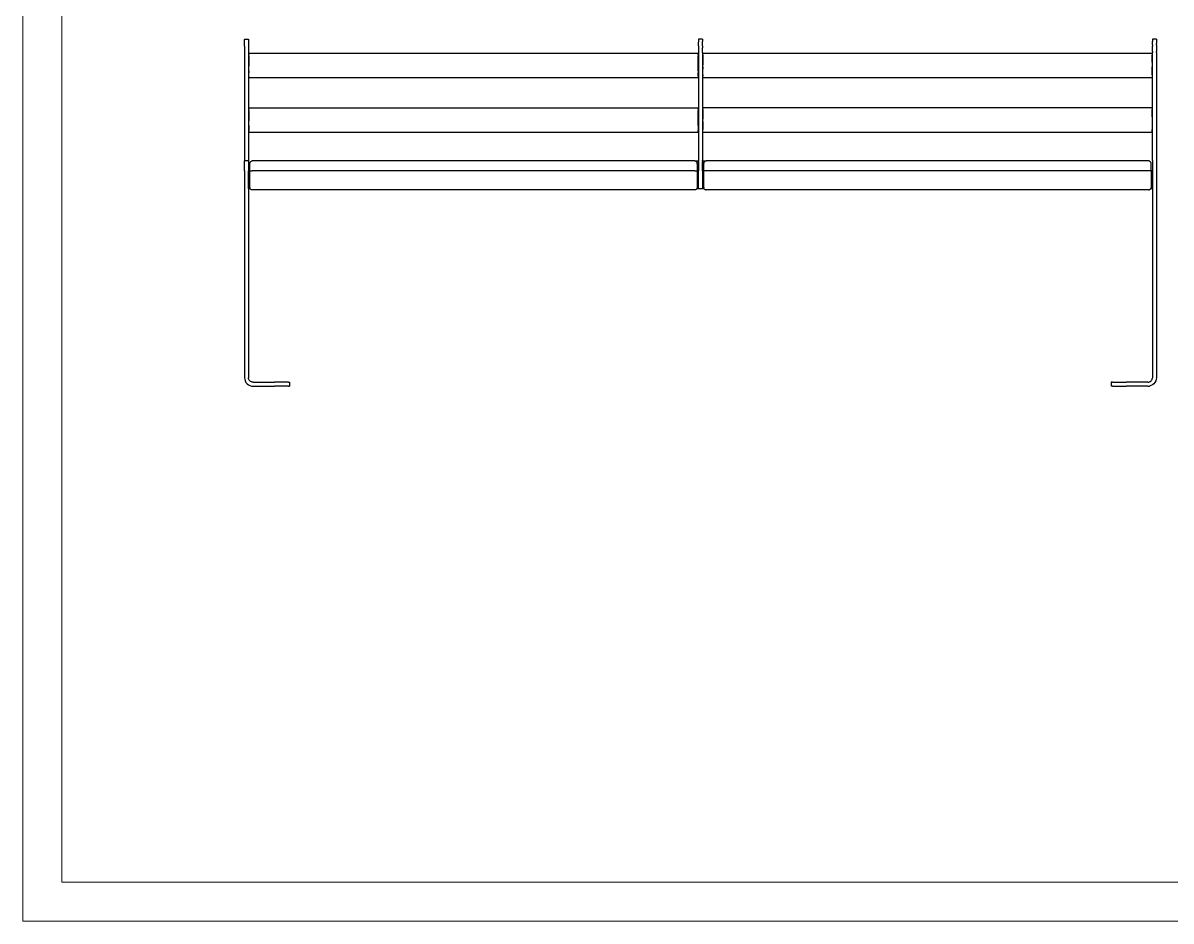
# Model space of a CAD drawing. Header units: millimetres. Extents: x 153 to 4750, y 92 to 3343.
# Drawn here: x 153 to 2446, y 92 to 1886 of the extents above; entities that cross this region are included whole.
import ezdxf

# ---------------------------------------------------------------- set-up
doc = ezdxf.new("R2010")
doc.units = ezdxf.units.MM
doc.layers.add('tabelka', color=155, linetype='Continuous')

msp = doc.modelspace()

# ---------------------------------------------------------------- linework, layer by layer
for p, q in [((595.2, 1853.5), (603.2, 1853.5)), ((595.2, 1853.5), (595.2, 1853.1)), ((595.2, 1852), (595.2, 1853.1)), ((595.2, 1850.2), (595.2, 1852)), ((595.2, 1847.6), (595.2, 1850.2)), ((595.2, 1844.4), (595.2, 1847.6)), ((595.2, 1840.8), (595.2, 1844.4)), ((595.2, 1839.6), (595.2, 1840.8)), ((595.2, 1839.6), (595.2, 1610.3)), ((603.2, 1853.5), (603.2, 1853.1)), ((603.2, 1853.1), (603.2, 1852)), ((603.2, 1852), (603.2, 1850.2)), ((603.2, 1850.2), (603.2, 1847.6)), ((603.2, 1847.6), (603.2, 1844.4)), ((603.2, 1844.4), (603.2, 1840.8)), ((603.2, 1840.8), (603.2, 1839.6)), ((603.2, 1839.6), (603.2, 1610.3)), ((1509.7, 1853.4), (1501.7, 1853.5)), ((1501.7, 1853.5), (1501.7, 1853.3)), ((1501.7, 1853.3), (1501.7, 1849)), ((1501.7, 1849), (1501.7, 1848.8)), ((1501.7, 1848.8), (1501.7, 1847.7)), ((1501.7, 1845.9), (1501.7, 1847.7)), ((1501.7, 1843.3), (1501.7, 1845.9)), ((1501.7, 1840.1), (1501.7, 1843.3)), ((1501.7, 1840.1), (1501.7, 1836.5)), ((1501.7, 1836.5), (1501.7, 1832.8)), ((1509.7, 1853.3), (1509.7, 1853.4)), ((1509.7, 1853.3), (1509.7, 1849)), ((1509.7, 1848.8), (1509.7, 1849)), ((1509.7, 1847.7), (1509.7, 1848.8)), ((1509.7, 1845.9), (1509.7, 1847.7)), ((1509.7, 1843.3), (1509.7, 1845.9)), ((1509.7, 1840.1), (1509.7, 1843.3)), ((1509.7, 1840.1), (1509.7, 1836.5)), ((1509.7, 1832.8), (1509.7, 1836.5)), ((2416.2, 1853.5), (2408.2, 1853.4)), ((2408.2, 1853.3), (2408.2, 1853.4)), ((2408.2, 1853.3), (2408.2, 1849)), ((2408.2, 1848.3), (2408.2, 1849)), ((2408.2, 1846.9), (2408.2, 1848.3)), ((2408.2, 1845), (2408.2, 1846.9)), ((2408.2, 1842.4), (2408.2, 1845)), ((2408.2, 1842.4), (2408.2, 1839.3)), ((2408.2, 1836), (2408.2, 1839.3)), ((2408.2, 1832.5), (2408.2, 1836)), ((2416.2, 1853.5), (2416.2, 1853.3)), ((2416.2, 1853.3), (2416.2, 1849)), ((2416.2, 1849), (2416.2, 1848.3)), ((2416.2, 1848.3), (2416.2, 1846.9)), ((2416.2, 1846.9), (2416.2, 1845)), ((2416.2, 1842.4), (2416.2, 1845)), ((2416.2, 1842.4), (2416.2, 1839.3)), ((2416.2, 1839.3), (2416.2, 1836)), ((2416.2, 1836), (2416.2, 1832.5)), ((603.7, 1825.3), (1501.2, 1825.3)), ((603.7, 1825.3), (603.7, 1824.6)), ((603.7, 1824.6), (603.7, 1822.9)), ((603.7, 1820.2), (603.7, 1822.9)), ((603.7, 1820.2), (603.7, 1816.8)), ((603.7, 1816.8), (603.7, 1812.7)), ((603.7, 1812.7), (603.7, 1808.4)), ((1501.2, 1824.6), (1501.2, 1825.3)), ((1501.2, 1822.9), (1501.2, 1824.6)), ((1501.2, 1822.9), (1501.2, 1820.2)), ((1501.2, 1816.8), (1501.2, 1820.2)), ((1501.2, 1812.7), (1501.2, 1816.8)), ((1501.2, 1808.4), (1501.2, 1812.7)), ((1501.7, 1832.8), (1501.7, 1829.1)), ((1501.7, 1829.1), (1501.7, 1826.7)), ((1501.7, 1826.7), (1501.7, 1611.5)), ((1509.7, 1829.1), (1509.7, 1832.8)), ((1509.7, 1826.7), (1509.7, 1829.1)), ((1509.7, 1826.7), (1509.7, 1611.5)), ((1510.2, 1825.3), (2407.7, 1825.3)), ((1510.2, 1825.3), (1510.2, 1825.2)), ((1510.2, 1825.2), (1510.2, 1824.2)), ((1510.2, 1822.4), (1510.2, 1824.2)), ((1510.2, 1822.4), (1510.2, 1819.6)), ((1510.2, 1819.6), (1510.2, 1816)), ((1510.2, 1816), (1510.2, 1811.8)), ((1510.2, 1811.8), (1510.2, 1807.3)), ((2407.7, 1825.2), (2407.7, 1825.3)), ((2407.7, 1824.2), (2407.7, 1825.2)), ((2407.7, 1824.2), (2407.7, 1822.4)), ((2407.7, 1819.6), (2407.7, 1822.4)), ((2407.7, 1816), (2407.7, 1819.6)), ((2407.7, 1811.8), (2407.7, 1816)), ((2407.7, 1807.3), (2407.7, 1811.8)), ((2408.2, 1829.1), (2408.2, 1832.5)), ((2408.2, 1829.1), (2408.2, 1826.7)), ((2408.2, 1611.5), (2408.2, 1826.7)), ((2416.2, 1832.5), (2416.2, 1829.1)), ((2416.2, 1826.7), (2416.2, 1829.1)), ((2416.2, 1826.7), (2416.2, 1611.5)), ((603.7, 1808.4), (603.7, 1804.1)), ((603.7, 1804.1), (603.7, 1799.7)), ((603.7, 1795.1), (603.7, 1799.7)), ((603.7, 1790.5), (603.7, 1795.1)), ((603.7, 1790.5), (603.7, 1786.3)), ((1501.2, 1804.1), (1501.2, 1808.4)), ((1501.2, 1799.7), (1501.2, 1804.1)), ((1501.2, 1795.1), (1501.2, 1799.7)), ((1501.2, 1790.5), (1501.2, 1795.1)), ((1501.2, 1790.5), (1501.2, 1786.3)), ((1510.2, 1807.3), (1510.2, 1802.6)), ((1510.2, 1798.2), (1510.2, 1802.6)), ((1510.2, 1798.2), (1510.2, 1793.9)), ((1510.2, 1789.6), (1510.2, 1793.9)), ((1510.2, 1785.6), (1510.2, 1789.6)), ((2407.7, 1807.3), (2407.7, 1802.6)), ((2407.7, 1802.6), (2407.7, 1798.2)), ((2407.7, 1793.9), (2407.7, 1798.2)), ((2407.7, 1789.6), (2407.7, 1793.9)), ((2407.7, 1785.6), (2407.7, 1789.6)), ((603.7, 1782.7), (603.7, 1786.3)), ((603.7, 1780), (603.7, 1782.7)), ((603.7, 1778.1), (603.7, 1780)), ((603.7, 1778.1), (603.7, 1777.2)), ((603.7, 1777.2), (603.7, 1777.1)), ((603.7, 1777.1), (1501.2, 1777.1)), ((1501.2, 1782.7), (1501.2, 1786.3)), ((1501.2, 1780), (1501.2, 1782.7)), ((1501.2, 1780), (1501.2, 1778.1)), ((1501.2, 1777.2), (1501.2, 1778.1)), ((1501.2, 1777.2), (1501.2, 1777.1)), ((1510.2, 1782.2), (1510.2, 1785.6)), ((1510.2, 1782.2), (1510.2, 1779.5)), ((1510.2, 1777.8), (1510.2, 1779.5)), ((1510.2, 1777.8), (1510.2, 1777.1)), ((1510.2, 1777.1), (2407.7, 1777.1)), ((2407.7, 1782.2), (2407.7, 1785.6)), ((2407.7, 1782.2), (2407.7, 1779.5)), ((2407.7, 1779.5), (2407.7, 1777.8)), ((2407.7, 1777.1), (2407.7, 1777.8)), ((603.7, 1716.1), (1501.2, 1716.1)), ((603.7, 1716.1), (603.7, 1715.4)), ((603.7, 1715.4), (603.7, 1713.7)), ((603.7, 1711), (603.7, 1713.7)), ((603.7, 1711), (603.7, 1707.6)), ((603.7, 1707.6), (603.7, 1703.6)), ((603.7, 1703.6), (603.7, 1699.3)), ((603.7, 1699.3), (603.7, 1694.9)), ((1501.2, 1715.4), (1501.2, 1716.1)), ((1501.2, 1713.7), (1501.2, 1715.4)), ((1501.2, 1713.7), (1501.2, 1711)), ((1501.2, 1707.6), (1501.2, 1711)), ((1501.2, 1703.6), (1501.2, 1707.6)), ((1501.2, 1699.3), (1501.2, 1703.6)), ((1501.2, 1694.9), (1501.2, 1699.3)), ((1510.2, 1716.1), (1510.2, 1716)), ((2407.7, 1716.1), (1510.2, 1716.1)), ((1510.2, 1716), (1510.2, 1715)), ((1510.2, 1713.2), (1510.2, 1715)), ((1510.2, 1713.2), (1510.2, 1710.5)), ((1510.2, 1710.5), (1510.2, 1706.9)), ((1510.2, 1706.9), (1510.2, 1702.7)), ((1510.2, 1702.7), (1510.2, 1698.1)), ((1510.2, 1698.1), (1510.2, 1693.5)), ((2407.7, 1716), (2407.7, 1716.1)), ((2407.7, 1715), (2407.7, 1716)), ((2407.7, 1715), (2407.7, 1713.2)), ((2407.7, 1710.5), (2407.7, 1713.2)), ((2407.7, 1706.9), (2407.7, 1710.5)), ((2407.7, 1702.7), (2407.7, 1706.9)), ((2407.7, 1698.1), (2407.7, 1702.7)), ((2407.7, 1698.1), (2407.7, 1693.5)), ((603.7, 1694.9), (603.7, 1690.5)), ((603.7, 1685.9), (603.7, 1690.5)), ((603.7, 1681.3), (603.7, 1685.9)), ((603.7, 1681.3), (603.7, 1677.1)), ((603.7, 1677.1), (603.7, 1673.5)), ((1501.2, 1690.5), (1501.2, 1694.9)), ((1501.2, 1685.9), (1501.2, 1690.5)), ((1501.2, 1681.3), (1501.2, 1685.9)), ((1501.2, 1681.3), (1501.2, 1677.1)), ((1501.2, 1677.1), (1501.2, 1673.5)), ((1510.2, 1689.1), (1510.2, 1693.5)), ((1510.2, 1689.1), (1510.2, 1684.7)), ((1510.2, 1684.7), (1510.2, 1680.4)), ((1510.2, 1680.4), (1510.2, 1676.4)), ((1510.2, 1676.4), (1510.2, 1673)), ((2407.7, 1693.5), (2407.7, 1689.1)), ((2407.7, 1689.1), (2407.7, 1684.7)), ((2407.7, 1684.7), (2407.7, 1680.4)), ((2407.7, 1680.4), (2407.7, 1676.4)), ((2407.7, 1676.4), (2407.7, 1673)), ((603.7, 1673.5), (603.7, 1670.8)), ((603.7, 1669), (603.7, 1670.8)), ((603.7, 1669), (603.7, 1668)), ((603.7, 1668), (603.7, 1667.9)), ((603.7, 1667.9), (1501.2, 1667.9)), ((1501.2, 1673.5), (1501.2, 1670.8)), ((1501.2, 1669), (1501.2, 1670.8)), ((1501.2, 1668), (1501.2, 1669)), ((1501.2, 1667.9), (1501.2, 1668)), ((1510.2, 1670.3), (1510.2, 1673)), ((1510.2, 1668.6), (1510.2, 1670.3)), ((1510.2, 1668.6), (1510.2, 1667.9)), ((1510.2, 1667.9), (2407.7, 1667.9)), ((2407.7, 1670.3), (2407.7, 1673)), ((2407.7, 1668.6), (2407.7, 1670.3)), ((2407.7, 1667.9), (2407.7, 1668.6)), ((595.2, 1610), (595.2, 1610.3)), ((603.2, 1610.3), (595.2, 1610.3)), ((595.2, 1608.9), (595.2, 1610)), ((595.2, 1607), (595.2, 1608.9)), ((595.2, 1604.4), (595.2, 1607)), ((603.2, 1610.3), (603.2, 1610)), ((603.2, 1610), (603.2, 1608.9)), ((603.2, 1608.9), (603.2, 1607)), ((603.2, 1607), (603.2, 1604.4)), ((605.7, 1605.4), (605.8, 1605.6)), ((605.7, 1605.4), (605.7, 1605.3)), ((605.7, 1604.2), (605.7, 1605.3)), ((605.8, 1606.2), (606.1, 1607.1)), ((605.8, 1606.2), (605.8, 1605.9)), ((605.8, 1605.9), (605.8, 1605.8)), ((605.8, 1605.6), (605.8, 1605.8)), ((606.1, 1607.1), (606.5, 1608)), ((606.5, 1608), (607.2, 1608.8)), ((607.2, 1608.8), (608, 1609.5)), ((608, 1609.5), (608.9, 1609.9)), ((608.9, 1609.9), (609.8, 1610.2)), ((609.8, 1610.2), (610.7, 1610.3)), ((1494.2, 1610.3), (610.7, 1610.3)), ((1494.2, 1610.3), (1495.1, 1610.2)), ((1494.2, 1610.3), (1501.7, 1610.3)), ((1495.1, 1610.2), (1496.1, 1609.9)), ((1496.1, 1609.9), (1496.9, 1609.5)), ((1496.9, 1609.5), (1497.7, 1608.8)), ((1497.7, 1608.8), (1498.4, 1608)), ((1498.4, 1608), (1498.9, 1607.1)), ((1499.1, 1606.2), (1498.9, 1607.1)), ((1498.9, 1607.1), (1498.9, 1607.1)), ((1499.1, 1606.2), (1499.1, 1606.1)), ((1499.1, 1605.9), (1499.1, 1606.1)), ((1499.1, 1605.8), (1499.1, 1605.9)), ((1499.1, 1605.6), (1499.1, 1605.8)), ((1499.2, 1605.6), (1499.1, 1605.6)), ((1499.2, 1605.4), (1499.2, 1605.6)), ((1499.2, 1605.3), (1499.2, 1605.4)), ((1499.2, 1604.2), (1499.2, 1605.3)), ((1501.7, 1611.5), (1501.7, 1610.3)), ((1501.7, 1610.2), (1501.7, 1610.3)), ((1501.7, 1610.2), (1501.7, 1609.9)), ((1501.7, 1609.9), (1501.7, 1609.5)), ((1501.7, 1609.1), (1501.7, 1609.5)), ((1501.7, 1608.8), (1501.7, 1609.1)), ((1501.7, 1608), (1501.7, 1608.8)), ((1501.7, 1608), (1501.7, 1607.1)), ((1501.7, 1607.1), (1501.7, 1606.2)), ((1501.7, 1606.2), (1501.7, 1605.3)), ((1501.7, 1605.3), (1501.7, 1590.3)), ((1509.7, 1610.3), (1509.7, 1611.5)), ((1509.7, 1610.3), (1517.2, 1610.3)), ((1509.7, 1610.2), (1509.7, 1610.3)), ((1509.7, 1609.9), (1509.7, 1610.2)), ((1509.7, 1609.5), (1509.7, 1609.9)), ((1509.7, 1609.5), (1509.7, 1609.1)), ((1509.7, 1609.1), (1509.7, 1608.8)), ((1509.7, 1608.8), (1509.7, 1608)), ((1509.7, 1608), (1509.7, 1607.1)), ((1509.7, 1606.2), (1509.7, 1607.1)), ((1509.7, 1605.3), (1509.7, 1606.2)), ((1509.7, 1590.3), (1509.7, 1605.3)), ((1512.2, 1605.4), (1512.3, 1605.6)), ((1512.2, 1605.4), (1512.2, 1605.3)), ((1512.2, 1604.2), (1512.2, 1605.3)), ((1512.3, 1606.2), (1512.6, 1607.1)), ((1512.3, 1606.2), (1512.3, 1605.9)), ((1512.3, 1605.9), (1512.3, 1605.8)), ((1512.3, 1605.6), (1512.3, 1605.8)), ((1512.6, 1607.1), (1513, 1608)), ((1513, 1608), (1513.7, 1608.8)), ((1513.7, 1608.8), (1514.5, 1609.5)), ((1514.5, 1609.5), (1515.4, 1609.9)), ((1515.4, 1609.9), (1516.3, 1610.2)), ((1516.3, 1610.2), (1517.2, 1610.3)), ((2400.7, 1610.3), (1517.2, 1610.3)), ((2401.6, 1610.2), (2400.7, 1610.3)), ((2402.6, 1609.9), (2401.6, 1610.2)), ((2403.4, 1609.5), (2402.6, 1609.9)), ((2404.2, 1608.8), (2403.4, 1609.5)), ((2404.9, 1608), (2404.2, 1608.8)), ((2405.4, 1607.1), (2404.9, 1608)), ((2405.4, 1607.1), (2405.4, 1607.1)), ((2405.6, 1606.2), (2405.4, 1607.1)), ((2405.6, 1606.1), (2405.6, 1606.2)), ((2405.6, 1605.9), (2405.6, 1606.1)), ((2405.6, 1605.8), (2405.6, 1605.9)), ((2405.6, 1605.8), (2405.7, 1605.6)), ((2405.7, 1605.4), (2405.7, 1605.6)), ((2405.7, 1605.4), (2405.7, 1605.3)), ((2405.7, 1604.2), (2405.7, 1605.3)), ((2408.2, 1611.5), (2408.2, 1609.1)), ((2408.2, 1609.1), (2408.2, 1590.3)), ((2416.2, 1611.5), (2416.2, 1609.1)), ((2416.2, 1609.1), (2416.2, 1177.3)), ((595.2, 1601.2), (595.2, 1604.4)), ((595.2, 1597.7), (595.2, 1601.2)), ((595.2, 1593.9), (595.2, 1597.7)), ((595.2, 1590.3), (595.2, 1593.9)), ((595.2, 1590.3), (595.2, 1177.3)), ((603.2, 1604.4), (603.2, 1601.2)), ((603.2, 1601.2), (603.2, 1597.7)), ((603.2, 1597.7), (603.2, 1593.9)), ((603.2, 1593.9), (603.2, 1590.3)), ((605.7, 1590.3), (603.2, 1590.3)), ((603.2, 1555.3), (603.2, 1590.3)), ((605.7, 1602.9), (605.7, 1604.2)), ((605.7, 1600.9), (605.7, 1602.9)), ((605.7, 1598.5), (605.7, 1600.9)), ((605.7, 1595.8), (605.7, 1598.5)), ((605.7, 1593), (605.7, 1595.8)), ((605.7, 1590.3), (605.7, 1593)), ((605.8, 1590.3), (605.7, 1590.3)), ((605.7, 1557.3), (605.7, 1590.3)), ((605.8, 1590.3), (606.1, 1590.3)), ((606.1, 1590.3), (606.5, 1590.3)), ((606.5, 1590.3), (607.2, 1590.3)), ((607.2, 1590.3), (608, 1590.3)), ((608, 1590.3), (608.9, 1590.3)), ((608.9, 1590.3), (609.8, 1590.3)), ((609.8, 1590.3), (610.7, 1590.3)), ((1494.2, 1590.3), (610.7, 1590.3)), ((1494.2, 1590.3), (1495.1, 1590.3)), ((1495.1, 1590.3), (1496.1, 1590.3)), ((1496.1, 1590.3), (1496.9, 1590.3)), ((1496.9, 1590.3), (1497.7, 1590.3)), ((1497.7, 1590.3), (1498.4, 1590.3)), ((1498.4, 1590.3), (1498.9, 1590.3)), ((1498.9, 1590.3), (1499.1, 1590.3)), ((1499.1, 1590.3), (1499.2, 1590.3)), ((1499.2, 1604.2), (1499.2, 1602.9)), ((1499.2, 1602.9), (1499.2, 1600.9)), ((1499.2, 1600.9), (1499.2, 1598.5)), ((1499.2, 1598.5), (1499.2, 1595.8)), ((1499.2, 1595.8), (1499.2, 1593)), ((1499.2, 1593), (1499.2, 1590.3)), ((1499.2, 1590.3), (1499.2, 1557.3)), ((1501.7, 1590.3), (1499.2, 1590.3)), ((1501.7, 1560.3), (1501.7, 1590.3)), ((1512.2, 1590.3), (1509.7, 1590.3)), ((1509.7, 1590.3), (1509.7, 1560.3)), ((1512.2, 1602.9), (1512.2, 1604.2)), ((1512.2, 1600.9), (1512.2, 1602.9)), ((1512.2, 1598.5), (1512.2, 1600.9)), ((1512.2, 1595.8), (1512.2, 1598.5)), ((1512.2, 1593), (1512.2, 1595.8)), ((1512.2, 1590.3), (1512.2, 1593)), ((1512.3, 1590.3), (1512.2, 1590.3)), ((1512.2, 1557.3), (1512.2, 1590.3)), ((1512.6, 1590.3), (1512.3, 1590.3)), ((1513, 1590.3), (1512.6, 1590.3)), ((1513.7, 1590.3), (1513, 1590.3)), ((1514.5, 1590.3), (1513.7, 1590.3)), ((1515.4, 1590.3), (1514.5, 1590.3)), ((1516.3, 1590.3), (1515.4, 1590.3)), ((1517.2, 1590.3), (1516.3, 1590.3)), ((2400.7, 1590.3), (1517.2, 1590.3)), ((2401.6, 1590.3), (2400.7, 1590.3)), ((2402.6, 1590.3), (2401.6, 1590.3)), ((2403.4, 1590.3), (2402.6, 1590.3)), ((2404.2, 1590.3), (2403.4, 1590.3)), ((2404.9, 1590.3), (2404.2, 1590.3)), ((2405.4, 1590.3), (2404.9, 1590.3)), ((2405.6, 1590.3), (2405.4, 1590.3)), ((2405.7, 1590.3), (2405.6, 1590.3)), ((2405.7, 1602.9), (2405.7, 1604.2)), ((2405.7, 1600.9), (2405.7, 1602.9)), ((2405.7, 1598.5), (2405.7, 1600.9)), ((2405.7, 1595.8), (2405.7, 1598.5)), ((2405.7, 1593), (2405.7, 1595.8)), ((2405.7, 1590.3), (2405.7, 1593)), ((2405.7, 1590.3), (2405.7, 1557.3)), ((2408.2, 1590.3), (2405.7, 1590.3)), ((2408.2, 1590.3), (2408.2, 1555.3)), ((1501.7, 1559.4), (1501.7, 1560.3)), ((1501.7, 1558.5), (1501.7, 1559.4)), ((1509.7, 1560.3), (1509.7, 1559.4)), ((1509.7, 1559.4), (1509.7, 1558.5)), ((603.2, 1555.3), (606.1, 1555.3)), ((603.2, 1555.3), (603.2, 1177.3)), ((605.7, 1557.3), (605.8, 1556.4)), ((606.1, 1555.5), (605.8, 1556.4)), ((606.1, 1555.3), (606.1, 1555.5)), ((606.1, 1555.3), (606.5, 1554.6)), ((606.1, 1555.3), (606.2, 1555.3)), ((607.2, 1553.8), (606.5, 1554.6)), ((608, 1553.1), (607.2, 1553.8)), ((608, 1553.1), (608, 1553.1)), ((608.9, 1552.7), (608, 1553.1)), ((608.9, 1552.7), (608.9, 1552.7)), ((609.8, 1552.4), (608.9, 1552.7)), ((610, 1552.4), (609.8, 1552.4)), ((610.1, 1552.4), (610, 1552.4)), ((610.2, 1552.4), (610.1, 1552.4)), ((610.2, 1552.4), (610.7, 1552.3)), ((1494.2, 1552.3), (610.7, 1552.3)), ((1494.2, 1552.3), (1494.7, 1552.4)), ((1494.9, 1552.4), (1494.7, 1552.4)), ((1495, 1552.4), (1494.9, 1552.4)), ((1495, 1552.4), (1495.1, 1552.4)), ((1496, 1552.7), (1495.1, 1552.4)), ((1496.1, 1552.7), (1496, 1552.7)), ((1496.9, 1553.1), (1496.1, 1552.7)), ((1496.9, 1553.1), (1497.7, 1553.8)), ((1496.9, 1553.1), (1496.9, 1553.1)), ((1498.4, 1554.6), (1497.7, 1553.8)), ((1498.4, 1554.6), (1498.8, 1555.3)), ((1498.8, 1555.3), (1498.9, 1555.5)), ((1498.8, 1555.3), (1501.7, 1555.3)), ((1499.1, 1556.4), (1498.9, 1555.5)), ((1499.2, 1557.3), (1499.1, 1556.4)), ((1501.7, 1557.6), (1501.7, 1558.5)), ((1501.7, 1556.8), (1501.7, 1557.6)), ((1501.7, 1556.1), (1501.7, 1556.8)), ((1501.7, 1555.7), (1501.7, 1556.1)), ((1501.7, 1555.4), (1501.7, 1555.7)), ((1501.7, 1555.3), (1501.7, 1555.4)), ((1501.7, 1555.3), (1509.7, 1555.3)), ((1509.7, 1558.5), (1509.7, 1557.6)), ((1509.7, 1557.6), (1509.7, 1556.8)), ((1509.7, 1556.8), (1509.7, 1556.1)), ((1509.7, 1556.1), (1509.7, 1555.7)), ((1509.7, 1555.7), (1509.7, 1555.4)), ((1509.7, 1555.4), (1509.7, 1555.3)), ((1509.7, 1555.3), (1512.6, 1555.3)), ((1512.2, 1557.3), (1512.3, 1556.4)), ((1512.6, 1555.5), (1512.3, 1556.4)), ((1512.6, 1555.5), (1512.6, 1555.3)), ((1512.6, 1555.3), (1513, 1554.6)), ((1513.7, 1553.8), (1513, 1554.6)), ((1514.5, 1553.1), (1513.7, 1553.8)), ((1514.5, 1553.1), (1514.5, 1553.1)), ((1514.5, 1553.1), (1515.4, 1552.7)), ((1516.3, 1552.4), (1515.4, 1552.7)), ((1515.4, 1552.7), (1515.4, 1552.7)), ((1516.5, 1552.4), (1516.3, 1552.4)), ((1516.6, 1552.4), (1516.5, 1552.4)), ((1516.7, 1552.4), (1516.6, 1552.4)), ((1516.7, 1552.4), (1517.2, 1552.3)), ((2400.7, 1552.3), (1517.2, 1552.3)), ((2400.7, 1552.3), (2401.2, 1552.4)), ((2401.4, 1552.4), (2401.2, 1552.4)), ((2401.5, 1552.4), (2401.4, 1552.4)), ((2401.5, 1552.4), (2401.6, 1552.4)), ((2402.5, 1552.7), (2401.6, 1552.4)), ((2402.6, 1552.7), (2402.5, 1552.7)), ((2403.4, 1553.1), (2402.6, 1552.7)), ((2404.2, 1553.8), (2403.4, 1553.1)), ((2403.4, 1553.1), (2403.4, 1553.1)), ((2404.2, 1553.8), (2404.9, 1554.6)), ((2404.9, 1554.6), (2405.3, 1555.3)), ((2405.2, 1555.3), (2405.3, 1555.3)), ((2405.4, 1555.5), (2405.3, 1555.3)), ((2405.3, 1555.3), (2408.2, 1555.3)), ((2405.4, 1555.5), (2405.6, 1556.4)), ((2405.7, 1557.3), (2405.6, 1556.4)), ((2408.2, 1555.3), (2408.2, 1177.3)), ((595.2, 1177.3), (595.5, 1174.2)), ((595.5, 1174.2), (596.4, 1171)), ((596.4, 1171), (598, 1168)), ((603.4, 1175.7), (603.2, 1177.3)), ((603.8, 1174), (603.4, 1175.7)), ((604.7, 1172.4), (603.8, 1174)), ((605.8, 1170.9), (604.7, 1172.4)), ((607.3, 1169.8), (605.8, 1170.9)), ((608.9, 1168.9), (607.3, 1169.8)), ((2402.5, 1168.9), (2404.1, 1169.8)), ((2404.1, 1169.8), (2405.6, 1170.9)), ((2405.6, 1170.9), (2406.7, 1172.4)), ((2406.7, 1172.4), (2407.6, 1174)), ((2407.6, 1174), (2408.1, 1175.7)), ((2408.2, 1177.3), (2408.1, 1175.7)), ((2415, 1171), (2413.4, 1168)), ((2415.9, 1174.2), (2415, 1171)), ((2416.2, 1177.3), (2415.9, 1174.2)), ((598, 1168), (600.2, 1165.3)), ((600.2, 1165.3), (602.9, 1163.1)), ((602.9, 1163.1), (606, 1161.5)), ((606, 1161.5), (609.1, 1160.6)), ((610.6, 1168.5), (608.9, 1168.9)), ((609.1, 1160.6), (612.2, 1160.3)), ((612.2, 1168.3), (610.6, 1168.5)), ((612.2, 1168.3), (655.2, 1168.3)), ((612.2, 1160.3), (655.2, 1160.3)), ((660.7, 1168.3), (655.2, 1168.3)), ((660.7, 1160.3), (655.2, 1160.3)), ((666.3, 1168.3), (660.7, 1168.3)), ((666.3, 1160.3), (660.7, 1160.3)), ((671.6, 1168.3), (666.3, 1168.3)), ((671.6, 1160.3), (666.3, 1160.3)), ((676.4, 1168.3), (671.6, 1168.3)), ((676.4, 1160.3), (671.6, 1160.3)), ((680.3, 1168.3), (676.4, 1168.3)), ((680.3, 1160.3), (676.4, 1160.3)), ((683.1, 1168.3), (680.3, 1168.3)), ((683.1, 1160.3), (680.3, 1160.3)), ((683.1, 1168.3), (684.7, 1168.3)), ((683.1, 1160.3), (684.7, 1160.3)), ((684.7, 1168.3), (685.2, 1168.3)), ((684.7, 1160.3), (685.2, 1160.3)), ((685.2, 1168.3), (685.2, 1160.3)), ((2326.7, 1168.3), (2326.2, 1168.3)), ((2326.2, 1168.3), (2326.2, 1160.3)), ((2326.7, 1160.3), (2326.2, 1160.3)), ((2328.3, 1168.3), (2326.7, 1168.3)), ((2328.3, 1160.3), (2326.7, 1160.3)), ((2328.3, 1168.3), (2331.1, 1168.3)), ((2328.3, 1160.3), (2331.1, 1160.3)), ((2331.1, 1168.3), (2335, 1168.3)), ((2331.1, 1160.3), (2335, 1160.3)), ((2335, 1168.3), (2339.8, 1168.3)), ((2335, 1160.3), (2339.8, 1160.3)), ((2339.8, 1168.3), (2345.2, 1168.3)), ((2339.8, 1160.3), (2345.2, 1160.3)), ((2345.2, 1168.3), (2350.8, 1168.3)), ((2345.2, 1160.3), (2350.8, 1160.3)), ((2350.8, 1168.3), (2356.2, 1168.3)), ((2350.8, 1160.3), (2356.2, 1160.3)), ((2399.2, 1168.3), (2356.2, 1168.3)), ((2399.2, 1160.3), (2356.2, 1160.3)), ((2399.2, 1168.3), (2400.9, 1168.5)), ((2399.2, 1160.3), (2402.3, 1160.6)), ((2400.9, 1168.5), (2402.5, 1168.9)), ((2405.5, 1161.5), (2402.3, 1160.6)), ((2408.5, 1163.1), (2405.5, 1161.5)), ((2411.2, 1165.3), (2408.5, 1163.1)), ((2413.4, 1168), (2411.2, 1165.3))]:
    msp.add_line(p, q)
at = {"layer": 'tabelka', "lineweight": 5}
for points in [[(152.7, 3342.7), (4750.2, 3342.7), (4750.2, 91.9), (152.7, 91.9)], [(230.1, 3265.3), (4672.8, 3265.3), (4672.8, 169.3), (230.1, 169.3)]]:
    msp.add_lwpolyline(points, close=True, dxfattribs=at)

doc.saveas('drawing.dxf')
